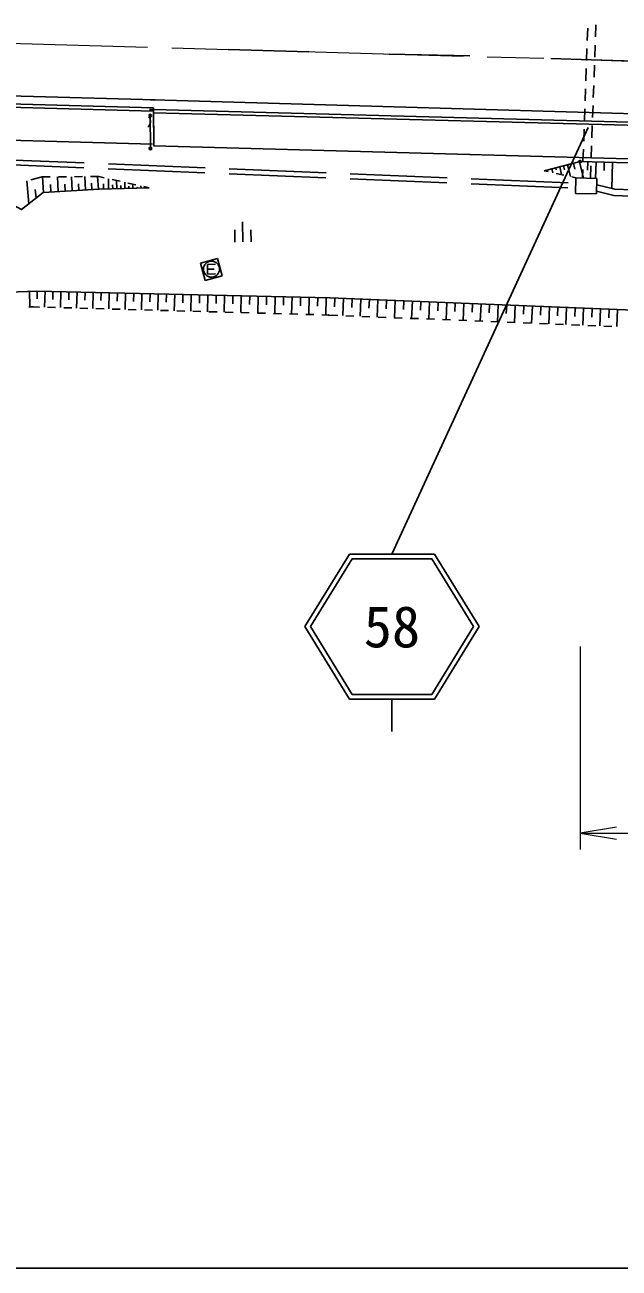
# Model space of a CAD drawing. Units: millimetres, scale not verified. Extents: x 40000 to 680000, y 20000 to 380000.
# Drawn here: x 227158 to 263968, y 205000 to 282038 of the extents above; entities that cross this region are included whole.
import ezdxf
from ezdxf.enums import TextEntityAlignment as Align

# ---------------------------------------------------------------- set-up
doc = ezdxf.new("R2010")
doc.units = ezdxf.units.MM
doc.header["$LTSCALE"] = 1000
doc.linetypes.add('CHAIN', pattern=[18.5, 12, -1.5, 3.5, -1.5])
doc.linetypes.add('DASHED', pattern=[7.5, 6, -1.5])
for name, color, linetype, lineweight in [('M-BGD', 7, 'Continuous', 25), ('M-BGD-EXST', 7, 'Continuous', 25), ('M-BMK', 2, 'CHAIN', 13), ('M-STR-HTXT', 7, 'Continuous', 13), ('M-STR-STRC', 7, 'Continuous', 25), ('M-TTL-BAND', 7, 'Continuous', 25)]:
    doc.layers.add(name, color=color, linetype=linetype, lineweight=lineweight)
doc.styles.add('ＭＳ ゴシック', font='')
doc.styles.get('ＭＳ ゴシック').set_extended_font_data('MS Gothic')

# ---------------------------------------------------------------- blocks, each defined once
blk = doc.blocks.new('open_arrow')
at = {"color": 0, "linetype": 'Continuous', "lineweight": -2}
blk.add_lwpolyline([(7.5, 1.25), (0, 0), (7.5, -1.25)], dxfattribs=at)

msp = doc.modelspace()

# ---------------------------------------------------------------- linework, layer by layer
at = {"layer": 'M-BGD'}
for p, q in [((262502, 281289), (262528, 282038)), ((261994, 281079), (262021, 281828)), ((239741, 280518), (244739, 280363)), ((261950, 279830), (261976, 280579)), ((262458, 280039), (262484, 280789)), ((249721, 280221), (254720, 280111)), ((259736, 279953), (264734, 279794)), ((261906, 278580), (261932, 279330)), ((262413, 278790), (262440, 279540)), ((262369, 277541), (262396, 278290)), ((261861, 277331), (261888, 278081)), ((222651, 277047), (235113, 276694)), ((222656, 277247), (235118, 276894)), ((235146, 274642), (235118, 276894)), ((261817, 276082), (261844, 276832)), ((262325, 276292), (262351, 277041)), ((234926, 276348), (234936, 274451)), ((261773, 274833), (261799, 275582)), ((262280, 275043), (262307, 275792)), ((222593, 274998), (235055, 274645)), ((261728, 273584), (261755, 274333)), ((262236, 273793), (262263, 274543)), ((261505, 273555), (261760, 272548)), ((262023, 273553), (262009, 273034)), ((262542, 273539), (262514, 272526)), ((263048, 273525), (263035, 273018)), ((263555, 273511), (263511, 271903)), ((259571, 272943), (259315, 273000)), ((259800, 273123), (259862, 272879)), ((260042, 273184), (260073, 273062)), ((260548, 272727), (260060, 272835)), ((260285, 273246), (260408, 272758)), ((260528, 273307), (260590, 273063)), ((260772, 273369), (260958, 272636)), ((261139, 273462), (261232, 273095)), ((261692, 272551), (261711, 273084)), ((262192, 272534), (262218, 273294)), ((227403, 270949), (227270, 272366)), ((227529, 272436), (228223, 272623)), ((228223, 272623), (228732, 272625)), ((228306, 271660), (228252, 272623)), ((228764, 271685), (228738, 272143)), ((229222, 271711), (229171, 272627)), ((229232, 272627), (229732, 272629)), ((229657, 271735), (229633, 272171)), ((230093, 271759), (230045, 272631)), ((230232, 272631), (230732, 272633)), ((230507, 271782), (230484, 272197)), ((230922, 271805), (230876, 272634)), ((231232, 272635), (231741, 272638)), ((231316, 271827), (231294, 272221)), ((231710, 271849), (231666, 272637)), ((231741, 272638), (232078, 272563)), ((232029, 271860), (232019, 272179)), ((232347, 271870), (232328, 272507)), ((232566, 272454), (233054, 272346)), ((232601, 271877), (232594, 272131)), ((232855, 271885), (232840, 272393)), ((233105, 271893), (233100, 272083)), ((233355, 271900), (233344, 272281)), ((233542, 272237), (234030, 272129)), ((233605, 271908), (233601, 272035)), ((233855, 271915), (233847, 272169)), ((234105, 271923), (234103, 271986)), ((234355, 271930), (234351, 272057)), ((234518, 272020), (234855, 271945)), ((261292, 272562), (261036, 272619)), ((261292, 272562), (261263, 271598)), ((261292, 272562), (262591, 272523)), ((262591, 272523), (262563, 271559)), ((227854, 271310), (227804, 271845)), ((261263, 271598), (262563, 271559)), ((227440, 265528), (227475, 264561)), ((227923, 265545), (227912, 265061)), ((228406, 265533), (228383, 264545)), ((228900, 265522), (228889, 265028)), ((229395, 265510), (229371, 264518)), ((229891, 265499), (229879, 265002)), ((230387, 265487), (230364, 264490)), ((230886, 265476), (230874, 264977)), ((231384, 265464), (231361, 264462)), ((231885, 265452), (231873, 264952)), ((232386, 265441), (232362, 264434)), ((232889, 265429), (232877, 264926)), ((233392, 265417), (233369, 264406)), ((233897, 265405), (233886, 264900)), ((234403, 265394), (234379, 264378)), ((234910, 265382), (234899, 264874)), ((235418, 265370), (235394, 264350)), ((235928, 265358), (235916, 264848)), ((236438, 265346), (236414, 264322)), ((236950, 265334), (236938, 264822)), ((237463, 265322), (237439, 264293)), ((237977, 265310), (237965, 264796)), ((238492, 265298), (238468, 264265)), ((239009, 265286), (238997, 264769)), ((239525, 265274), (239501, 264236)), ((240045, 265262), (240033, 264743)), ((240564, 265250), (240540, 264207)), ((241086, 265238), (241073, 264716)), ((241607, 265226), (241583, 264178)), ((242131, 265214), (242119, 264690)), ((242655, 265201), (242631, 264149)), ((243181, 265189), (243169, 264663)), ((243708, 265177), (243683, 264119)), ((244236, 265165), (244224, 264636)), ((244765, 265152), (244740, 264090)), ((245296, 265140), (245284, 264609)), ((245827, 265127), (245803, 264060)), ((246361, 265110), (246339, 264576)), ((246894, 265088), (246850, 264020)), ((247428, 265066), (247406, 264532)), ((247962, 265044), (247918, 263978)), ((248495, 265023), (248473, 264489)), ((227669, 264565), (227404, 264560)), ((228064, 264554), (227669, 264565)), ((229064, 264526), (228564, 264540)), ((230064, 264498), (229564, 264512)), ((231063, 264471), (230563, 264485)), ((232063, 264443), (231563, 264457)), ((233062, 264415), (232563, 264429)), ((234062, 264387), (233562, 264401)), ((235062, 264359), (234562, 264373)), ((236061, 264332), (235562, 264345)), ((237061, 264304), (236561, 264318)), ((238061, 264276), (237561, 264290)), ((239060, 264248), (238560, 264262)), ((249028, 265001), (248985, 263935)), ((249561, 264979), (249540, 264446)), ((250094, 264957), (250051, 263892)), ((250627, 264936), (250605, 264403)), ((251159, 264914), (251116, 263850)), ((251692, 264892), (251670, 264360)), ((252224, 264871), (252180, 263807)), ((252755, 264849), (252734, 264317)), ((253287, 264827), (253244, 263765)), ((253819, 264806), (253797, 264274)), ((254350, 264784), (254307, 263722)), ((254881, 264762), (254859, 264231)), ((255412, 264741), (255368, 263680)), ((255942, 264719), (255921, 264188)), ((256473, 264697), (256429, 263637)), ((257003, 264676), (256981, 264146)), ((257533, 264654), (257490, 263595)), ((258063, 264632), (258041, 264103)), ((258592, 264611), (258549, 263552)), ((259122, 264589), (259100, 264060)), ((259651, 264568), (259608, 263510)), ((260180, 264546), (260158, 264017)), ((260709, 264525), (260665, 263468)), ((261237, 264503), (261216, 263974)), ((261766, 264481), (261722, 263425)), ((262294, 264460), (262272, 263932)), ((262822, 264438), (262779, 263383)), ((263349, 264417), (263328, 263889)), ((263877, 264395), (263834, 263341)), ((240060, 264220), (239560, 264234)), ((241059, 264192), (240560, 264206)), ((242059, 264165), (241559, 264179)), ((243059, 264137), (242559, 264151)), ((244058, 264109), (243558, 264123)), ((245058, 264081), (244558, 264095)), ((245953, 264056), (245558, 264067)), ((246536, 264033), (245953, 264056)), ((247535, 263993), (247035, 264013)), ((248534, 263953), (248035, 263973)), ((249533, 263913), (249034, 263933)), ((250533, 263873), (250033, 263893)), ((251532, 263833), (251032, 263853)), ((252531, 263793), (252031, 263813)), ((253530, 263753), (253031, 263773)), ((254529, 263713), (254030, 263733)), ((255529, 263673), (255029, 263693)), ((256528, 263633), (256028, 263653)), ((257527, 263593), (257027, 263613)), ((258526, 263553), (258027, 263573)), ((259525, 263513), (259026, 263533)), ((260525, 263473), (260025, 263493)), ((261524, 263433), (261024, 263453)), ((262523, 263393), (262023, 263413)), ((263522, 263353), (263023, 263373))]:
    msp.add_line(p, q, dxfattribs=at)
at = {"layer": 'M-BGD', "linetype": 'DASHED'}
for p, q in [((224835, 273725), (261282, 272230)), ((224824, 273425), (261273, 271930))]:
    msp.add_line(p, q, dxfattribs=at)
at = {"layer": 'M-BGD'}
for points in [[(234888, 276803), (235124, 276792), (269245, 275895), (279586, 275628), (307185, 274808), (312403, 274624), (314327, 274590), (317365, 274624), (324526, 274402)], [(235119, 276592), (269240, 275695), (279581, 275428), (307178, 274608), (312398, 274424), (314327, 274390), (317363, 274424), (324520, 274202)], [(235124, 276792), (235147, 274534), (261499, 273815), (306633, 272599), (324472, 272181)], [(259315, 273000), (261550, 273566), (306632, 272342), (324460, 271790)], [(234855, 271945), (231758, 271852), (228288, 271659), (226951, 270588), (225451, 271394)], [(262580, 272134), (263701, 271856), (279220, 271260), (302501, 270379), (324481, 269212)], [(262568, 271725), (263645, 271458), (279205, 270861), (302482, 269980), (324460, 268812)], [(214642, 264302), (217475, 265161), (227907, 265545), (246055, 265122), (280147, 263732), (304099, 262952), (304924, 261643)]]:
    msp.add_lwpolyline(points, dxfattribs=at)
for centre, radius in [((234926, 276423), 60), ((234926, 276423), 50), ((234937, 274376), 75), ((234937, 274376), 60), ((234937, 274376), 50), ((261550, 273566), 75), ((261550, 273566), 60), ((261550, 273566), 50), ((246055, 265122), 10), ((245953, 264056), 10)]:
    msp.add_circle(centre, radius, dxfattribs=at)
for centre, radius, start, end in [((234435, 276058), 500, 313.89445, 35.05816), ((234926, 276423), 75, 184.97401, 163.97861)]:
    msp.add_arc(centre, radius, start, end, dxfattribs=at)
at = {"layer": 'M-BGD-EXST'}
for p, q in [((240647, 269838), (240666, 268588)), ((240155, 269331), (240166, 268581)), ((241155, 269346), (241166, 268596)), ((239089, 267557), (238030, 267262)), ((239089, 267557), (239383, 266497)), ((238030, 267262), (238325, 266202)), ((238963, 267205), (238463, 267197)), ((238463, 267197), (238473, 266597)), ((238468, 266897), (238893, 266903)), ((238473, 266597), (238972, 266605)), ((239383, 266497), (238325, 266202))]:
    msp.add_line(p, q, dxfattribs=at)
msp.add_circle((238718, 266901), 500, dxfattribs=at)
at = {"layer": 'M-BMK'}
for p, q in [((222759, 280995), (242302, 280441)), ((242302, 280441), (268047, 279727))]:
    msp.add_line(p, q, dxfattribs=at)
at = {"layer": 'M-STR-HTXT'}
for p, q in [((261550, 243528), (261550, 230946)), ((261550, 231946), (404265, 231946))]:
    msp.add_line(p, q, dxfattribs=at)
at = {"layer": 'M-STR-STRC'}
for p, q in [((222671, 277747), (235224, 277391)), ((262060, 275688), (249895, 249249)), ((247259, 249249), (244495, 244749)), ((247427, 248949), (244847, 244749)), ((247259, 249249), (252531, 249249)), ((247427, 248949), (252363, 248949)), ((254943, 244749), (252363, 248949)), ((255295, 244749), (252531, 249249)), ((244495, 244749), (247259, 240249)), ((244847, 244749), (247427, 240549)), ((252363, 240549), (254943, 244749)), ((252531, 240249), (255295, 244749)), ((247427, 240549), (252363, 240549)), ((247259, 240249), (252531, 240249)), ((249895, 240249), (249895, 238249))]:
    msp.add_line(p, q, dxfattribs=at)
msp.add_lwpolyline([(324540, 274866), (306834, 275361), (279495, 276125), (269222, 276401), (235121, 277395), (234946, 277400)], dxfattribs=at)
at = {"layer": 'M-TTL-BAND'}
msp.add_line((40000, 205000), (579000, 205000), dxfattribs=at)

# ---------------------------------------------------------------- block references
at = {"layer": 'M-STR-HTXT', "xscale": 300, "yscale": 300}
msp.add_blockref('open_arrow', (261550, 231946), dxfattribs=at)

# ---------------------------------------------------------------- texts
at = {"layer": 'M-STR-STRC', "style": 'ＭＳ ゴシック'}
msp.add_text('58', height=2566, dxfattribs=at).set_placement((249895, 244749), align=Align.MIDDLE_CENTER)

doc.saveas('drawing.dxf')
